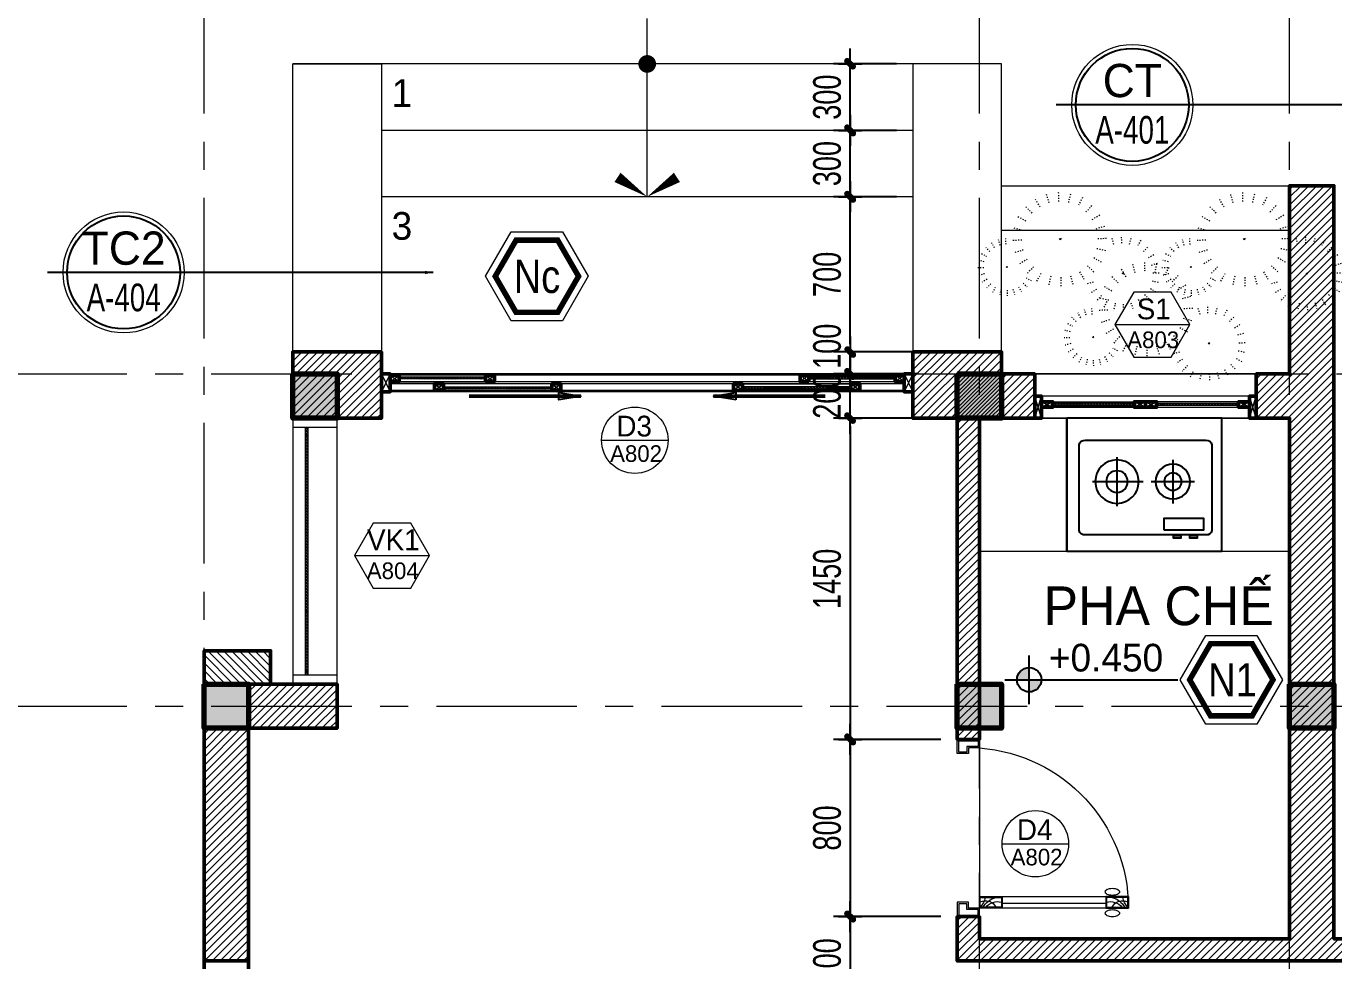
# Model space of a CAD drawing. Header units: inches. Extents: x 88947 to 296847, y 35049 to 161062.
# Drawn here: x 155244 to 161148, y 90059 to 94280 of the extents above; entities that cross this region are included whole.
import ezdxf
from ezdxf.enums import TextEntityAlignment as Align

# ---------------------------------------------------------------- set-up
doc = ezdxf.new("R2010")
doc.units = ezdxf.units.IN
doc.header["$MEASUREMENT"] = 0
doc.header["$PDMODE"] = 1
doc.linetypes.add('ACAD_ISO03W100', pattern=[30, 12, -18])
doc.linetypes.add('CENTER', pattern=[50.8, 31.75, -6.35, 6.35, -6.35])
for name, color, linetype, lineweight in [('A-Dims', 145, 'Continuous', 25), ('CUA', 42, 'Continuous', 20), ('DIM', 7, 'Continuous', 25), ('DOOR', 142, 'Continuous', 15), ('HACTH', 8, 'Continuous', 5), ('HATCH', 8, 'Continuous', 5), ('KHUNG 1', 6, 'Continuous', 70), ('KY HIEU', 4, 'Continuous', 25), ('mb$0$CUA', 42, 'Continuous', 20), ('mb$0$HATCH', 69, 'Continuous', 15), ('mb$0$net cat', 51, 'Continuous', 50), ('mb$0$net manh', 251, 'Continuous', 5), ('THAY', 3, 'Continuous', 18), ('THIETBI', 55, 'Continuous', 13), ('TRUC', 252, 'ACAD_ISO03W100', 13), ('TUONG', 4, 'Continuous', 50), ('vdung', 56, 'Continuous', 9)]:
    doc.layers.add(name, color=color, linetype=linetype, lineweight=lineweight)
for name, color, linetype in [('aaaa', 34, 'Continuous'), ('NHO', 8, 'Continuous'), ('NOITHAT', 34, 'Continuous'), ('text', 2, 'Continuous')]:
    doc.layers.add(name, color=color, linetype=linetype)
doc.styles.add('ATTR', font='romans.shx', dxfattribs={"width": 0.8, "height": 0.7})
doc.styles.add('DDCo-B-Helve-condense', font='VHELVCB.TTF')
doc.styles.add('FRANKO', font='VFRANKO.TTF')
doc.styles.add('KH-TEXT', font='VAVON.TTF')
doc.styles.add('TAS-MTEXT', font='VAVOB.TTF', dxfattribs={"width": 0.75})
doc.styles.add('TEXT', font='VHELVCN.TTF')
doc.styles.add('VNI-HELVE-CONDENSE', font='VNARIAL.TTF', dxfattribs={"width": 0.7})
doc.dimstyles.new('TAS-100', dxfattribs={"dimscale": 50, "dimtxt": 2.5, "dimasz": 0.7, "dimexe": 1.5, "dimexo": 1.5, "dimgap": 0.8, "dimtad": 1, "dimdec": 0, "dimzin": 3, "dimdsep": 46, "dimtxsty": 'VNI-HELVE-CONDENSE', "dimblk": 'TICK', "dimcen": 2.5, "dimclrt": 71, "dimazin": 2, "dimtfac": 0.75, "dimtdec": 0, "dimtix": 1, "dimtmove": 2, "dimatfit": 2, "dimldrblk": 'TICK123', "dimfxl": 1.5, "dimtolj": 1, "dimtzin": 0, "dimarcsym": 0})
doc.dimstyles.new('TAS-50', dxfattribs={"dimscale": 25, "dimtxt": 2.5, "dimasz": 0.7, "dimexe": 1.5, "dimexo": 1.5, "dimgap": 0.8, "dimtad": 1, "dimdec": 0, "dimzin": 3, "dimdsep": 46, "dimtxsty": 'VNI-HELVE-CONDENSE', "dimblk": 'TICK', "dimcen": 2.5, "dimclrt": 71, "dimazin": 2, "dimtfac": 0.75, "dimtdec": 0, "dimtix": 1, "dimtmove": 2, "dimatfit": 2, "dimldrblk": 'TICK123', "dimfxl": 1.5, "dimtolj": 1, "dimtzin": 0, "dimarcsym": 0})
doc.dimstyles.new('TL100', dxfattribs={"dimscale": 0, "dimtxt": 250, "dimasz": 200, "dimexe": 100, "dimexo": 100, "dimgap": 100, "dimtad": 1, "dimdec": 0, "dimzin": 0, "dimdsep": 46, "dimtxsty": 'VNI-HELVE-CONDENSE', "dimblk": 'ARCHTICK', "dimcen": -6, "dimdle": 10, "dimclrd": 253, "dimclre": 256, "dimclrt": 256, "dimadec": 0, "dimazin": 0, "dimtfac": 0.005, "dimtdec": 0, "dimtix": 1, "dimtmove": 2, "dimatfit": 3, "dimldrblk": 'CLOSEDBLANK', "dimfxl": 1, "dimtolj": 1, "dimtzin": 0, "dimlwd": -1, "dimarcsym": 0})

# ---------------------------------------------------------------- blocks, each defined once
blk = doc.blocks.new('_ArchTick')
at = {"color": 0, "linetype": 'ByBlock', "const_width": 0.15}
blk.add_lwpolyline([(-0.5, -0.5), (0.5, 0.5)], dxfattribs=at)
blk = doc.blocks.new('TICK')
at = {"layer": 'A-Dims', "color": 1}
for p, q in [((-2, 0), (2, 0)), ((0, 1.5), (0, -1.5))]:
    blk.add_line(p, q, dxfattribs=at)
at = {"layer": 'A-Dims', "color": 1, "const_width": 0.788}
blk.add_lwpolyline([(-0.33, -0.35), (0.38, 0.38)], dxfattribs=at)
at = {"layer": 'A-Dims', "color": 1, "const_width": 0.394}
for points in [[(0.24, 0.52, -0.414214), (0.52, 0.52, -1)], [(0.52, 0.52, -0.414214), (0.52, 0.24, -1)], [(-0.47, -0.21, 0.414214), (-0.47, -0.49, 1)], [(-0.47, -0.49, 0.414214), (-0.19, -0.49, 1)]]:
    blk.add_lwpolyline(points, format="xyb", dxfattribs=at)
blk = doc.blocks.new('*D249')
at = {"layer": 'Defpoints', "color": 0}
for p in [(158964, 92709), (159347.7, 92709), (159347.7, 92509)]:
    blk.add_point(p, dxfattribs=at)
at = {"layer": 'DIM', "color": 0, "lineweight": -2}
for p, q in [((158964, 92744), (158964, 92779)), ((159272.7, 92709), (158889, 92709)), ((158964, 92509), (158964, 92709)), ((159272.7, 92509), (158889, 92509)), ((158964, 92474), (158964, 92439))]:
    blk.add_line(p, q, dxfattribs=at)
at = {"layer": 'DIM', "color": 0, "lineweight": -2, "xscale": 35, "yscale": 35, "zscale": 35}
for p, rotation in [((158964, 92709), 270), ((158964, 92509), 90)]:
    blk.add_blockref('TICK', p, dxfattribs=dict(at, rotation=rotation))
at = {"layer": 'DIM', "color": 71, "insert": (158860.2, 92609), "char_height": 125, "attachment_point": 5, "rotation": 90, "style": 'VNI-HELVE-CONDENSE'}
blk.add_mtext('\\A1;200', dxfattribs=at)
blk = doc.blocks.new('TICK123')
at = {"layer": 'A-Dims', "color": 1}
blk.add_lwpolyline([(0.05, 0, 0, 0.84, 0), (-2.11, 0, 8.4, 8.4, 0)], format="xyseb", dxfattribs=at)
blk = doc.blocks.new('111113435445')
at = {"layer": 'aaaa', "color": 0}
for p, q in [((600, 700), (0, 700)), ((99.5, 72.4), (99.5, 617.9)), ((506.5, 645.2), (119.1, 645.2)), ((526.2, 72.4), (526.2, 617.9)), ((286, 585), (286, 355.6)), ((175, 474), (397, 474)), ((286, 319.8), (286, 123.7)), ((188, 221.7), (384.1, 221.7)), ((600, 0), (0, 0)), ((119.1, 45.2), (506.5, 45.2))]:
    blk.add_line(p, q, dxfattribs=at)
for points in [[(0, 700), (600, 700), (600, 0), (0, 0)], [(504.8, 261.4), (451.2, 261.4), (451.2, 83.8), (504.8, 83.8)], [(531.1, 220.7), (540.4, 220.7), (540.4, 183.8), (531.1, 183.8)], [(531.1, 146.9), (540.4, 146.9), (540.4, 110), (531.1, 110)]]:
    blk.add_lwpolyline(points, close=True, dxfattribs=at)
for centre, radius in [((286, 474), 98.1), ((286, 474), 49), ((286, 221.7), 78.4), ((286, 221.7), 39.2)]:
    blk.add_circle(centre, radius, dxfattribs=at)
for centre, start, end in [((123.6, 621.2), 100.59814, 187.65499), ((502, 621.2), 352.336, 79.3998), ((123.6, 69.2), 172.34809, 259.39584), ((502, 69.2), 280.60218, 7.65795)]:
    blk.add_arc(centre, 24.4, start, end, dxfattribs=at)
blk = doc.blocks.new('121222')
at = {"layer": 'TRUC', "color": 95}
for p, q in [((-143, -79630), (-206, -79569)), ((-70, -79573), (-116, -79497)), ((15, -79536), (-11, -79450)), ((106, -79521), (103, -79432)), ((197, -79532), (218, -79444)), ((326, -79486), (284, -79564)), ((357, -79620), (419, -79554)), ((-274, -79662), (-197, -79705)), ((415, -79691), (492, -79644)), ((831, -79831), (829, -79719)), ((1268, -79765), (1220, -79719)), ((1322, -79722), (1287, -79665)), ((1385, -79694), (1366, -79630)), ((1454, -79683), (1452, -79616)), ((1522, -79691), (1538, -79626)), ((1619, -79657), (1587, -79715)), ((1642, -79757), (1689, -79708)), ((-230, -79791), (-316, -79770)), ((453, -79775), (538, -79750)), ((612, -79895), (554, -79800)), ((718, -79849), (686, -79741)), ((946, -79844), (972, -79735)), ((1107, -79787), (1054, -79884)), ((1146, -79954), (1223, -79872)), ((1169, -79789), (1227, -79821)), ((1686, -79810), (1743, -79775)), ((1714, -79873), (1778, -79855)), ((-239, -79883), (-328, -79885)), ((-225, -79974), (-311, -79999)), ((357, -80007), (454, -80060)), ((521, -79966), (442, -79890)), ((1219, -80042), (1314, -79984)), ((1718, -80011), (1782, -80026)), ((1725, -79942), (1792, -79940)), ((-188, -80058), (-264, -80104)), ((-129, -80129), (-191, -80194)), ((411, -80167), (304, -80141)), ((1265, -80148), (1372, -80116)), ((1598, -80174), (1632, -80231)), ((1652, -80131), (1700, -80177)), ((1751, -80107), (1693, -80075)), ((-98, -80262), (-56, -80185)), ((31, -80216), (10, -80304)), ((122, -80227), (124, -80317)), ((213, -80213), (238, -80299)), ((400, -80282), (289, -80285)), ((1283, -80262), (1395, -80259)), ((1466, -80213), (1468, -80280)), ((1534, -80202), (1553, -80266)), ((418, -80396), (311, -80428)), ((1272, -80376), (1379, -80402)), ((465, -80502), (370, -80560)), ((538, -80590), (460, -80672)), ((1162, -80578), (1242, -80654)), ((1327, -80537), (1230, -80484)), ((577, -80757), (630, -80660)), ((738, -80700), (711, -80809)), ((852, -80713), (855, -80825)), ((966, -80695), (997, -80803)), ((1071, -80649), (1129, -80744))]:
    blk.add_line(p, q, dxfattribs=at)
for points in [[(110, -79869), (98, -79879), (119, -79882)], [(1457, -79944), (1448, -79951), (1463, -79954)], [(837, -80265), (822, -80278), (848, -80282)]]:
    blk.add_lwpolyline(points, close=True, dxfattribs=at)
at = {"layer": 'TRUC', "color": 95, "style": 'ATTR', "width": 0.8, "flags": 9}
blk.add_attdef('ESTCODE', (837, -80265), '', height=6.45, rotation=331.3515, dxfattribs=at)
blk = doc.blocks.new('*D196')
at = {"layer": 'Defpoints', "color": 0}
for p in [(159447.7, 92509), (158964, 91059), (159447.7, 91059)]:
    blk.add_point(p, dxfattribs=at)
at = {"layer": 'DIM', "color": 0, "lineweight": -2}
for p, q in [((159372.7, 92509), (158889, 92509)), ((158964, 92474), (158964, 91094)), ((159372.7, 91059), (158889, 91059))]:
    blk.add_line(p, q, dxfattribs=at)
at = {"layer": 'DIM', "color": 0, "lineweight": -2, "xscale": 35, "yscale": 35, "zscale": 35}
for p, rotation in [((158964, 92509), 90), ((158964, 91059), 270)]:
    blk.add_blockref('TICK', p, dxfattribs=dict(at, rotation=rotation))
at = {"layer": 'DIM', "color": 71, "insert": (158860.2, 91784), "char_height": 125, "attachment_point": 5, "rotation": 90, "style": 'VNI-HELVE-CONDENSE'}
blk.add_mtext('\\A1;1450', dxfattribs=at)
blk = doc.blocks.new('*D197')
at = {"layer": 'Defpoints', "color": 0}
for p in [(159447.7, 91059), (158964, 90259), (159447.7, 90259)]:
    blk.add_point(p, dxfattribs=at)
at = {"layer": 'DIM', "color": 0, "lineweight": -2}
for p, q in [((159372.7, 91059), (158889, 91059)), ((158964, 91024), (158964, 90294)), ((159372.7, 90259), (158889, 90259))]:
    blk.add_line(p, q, dxfattribs=at)
at = {"layer": 'DIM', "color": 0, "lineweight": -2, "xscale": 35, "yscale": 35, "zscale": 35}
for p, rotation in [((158964, 91059), 90), ((158964, 90259), 270)]:
    blk.add_blockref('TICK', p, dxfattribs=dict(at, rotation=rotation))
at = {"layer": 'DIM', "color": 71, "insert": (158860.2, 90659), "char_height": 125, "attachment_point": 5, "rotation": 90, "style": 'VNI-HELVE-CONDENSE'}
blk.add_mtext('\\A1;800', dxfattribs=at)
blk = doc.blocks.new('*D198')
at = {"layer": 'Defpoints', "color": 0}
for p in [(159447.7, 90259), (158964, 89859), (159447.7, 89859)]:
    blk.add_point(p, dxfattribs=at)
at = {"layer": 'DIM', "color": 0, "lineweight": -2}
for p, q in [((159372.7, 90259), (158889, 90259)), ((158964, 90224), (158964, 89894)), ((159372.7, 89859), (158889, 89859))]:
    blk.add_line(p, q, dxfattribs=at)
at = {"layer": 'DIM', "color": 0, "lineweight": -2, "xscale": 35, "yscale": 35, "zscale": 35}
for p, rotation in [((158964, 90259), 90), ((158964, 89859), 270)]:
    blk.add_blockref('TICK', p, dxfattribs=dict(at, rotation=rotation))
at = {"layer": 'DIM', "color": 71, "insert": (158860.2, 90059), "char_height": 125, "attachment_point": 5, "rotation": 90, "style": 'VNI-HELVE-CONDENSE'}
blk.add_mtext('\\A1;400', dxfattribs=at)
blk = doc.blocks.new('*D211')
at = {"layer": 'Defpoints', "color": 0}
for p in [(158964, 92809), (159347.7, 92809), (159347.7, 92709)]:
    blk.add_point(p, dxfattribs=at)
at = {"layer": 'DIM', "color": 0, "lineweight": -2}
for p, q in [((158964, 92844), (158964, 92879)), ((159272.7, 92809), (158889, 92809)), ((158964, 92709), (158964, 92809)), ((159272.7, 92709), (158889, 92709)), ((158964, 92674), (158964, 92639))]:
    blk.add_line(p, q, dxfattribs=at)
at = {"layer": 'DIM', "color": 0, "lineweight": -2, "xscale": 35, "yscale": 35, "zscale": 35}
for p, rotation in [((158964, 92809), 270), ((158964, 92709), 90)]:
    blk.add_blockref('TICK', p, dxfattribs=dict(at, rotation=rotation))
at = {"layer": 'DIM', "color": 71, "insert": (158860.2, 92834.1), "char_height": 125, "attachment_point": 5, "rotation": 90, "style": 'VNI-HELVE-CONDENSE'}
blk.add_mtext('\\A1;100', dxfattribs=at)
blk = doc.blocks.new('*D212')
at = {"layer": 'Defpoints', "color": 0}
for p in [(158964, 93809), (159247.7, 93809), (159247.7, 93509)]:
    blk.add_point(p, dxfattribs=at)
at = {"layer": 'DIM', "color": 0, "lineweight": -2}
for p, q in [((159172.7, 93809), (158889, 93809)), ((158964, 93544), (158964, 93774)), ((159172.7, 93509), (158889, 93509))]:
    blk.add_line(p, q, dxfattribs=at)
at = {"layer": 'DIM', "color": 0, "lineweight": -2, "xscale": 35, "yscale": 35, "zscale": 35}
for p, rotation in [((158964, 93809), 90), ((158964, 93509), 270)]:
    blk.add_blockref('TICK', p, dxfattribs=dict(at, rotation=rotation))
at = {"layer": 'DIM', "color": 71, "insert": (158860.1, 93659), "char_height": 125, "attachment_point": 5, "rotation": 90, "style": 'VNI-HELVE-CONDENSE'}
blk.add_mtext('\\A1;300', dxfattribs=at)
blk = doc.blocks.new('*D213')
at = {"layer": 'Defpoints', "color": 0}
for p in [(158964, 94109), (159247.7, 94109), (159247.7, 93809)]:
    blk.add_point(p, dxfattribs=at)
at = {"layer": 'DIM', "color": 0, "lineweight": -2}
for p, q in [((159172.7, 94109), (158889, 94109)), ((158964, 93844), (158964, 94074)), ((159172.7, 93809), (158889, 93809))]:
    blk.add_line(p, q, dxfattribs=at)
at = {"layer": 'DIM', "color": 0, "lineweight": -2, "xscale": 35, "yscale": 35, "zscale": 35}
for p, rotation in [((158964, 94109), 90), ((158964, 93809), 270)]:
    blk.add_blockref('TICK', p, dxfattribs=dict(at, rotation=rotation))
at = {"layer": 'DIM', "color": 71, "insert": (158860.1, 93959), "char_height": 125, "attachment_point": 5, "rotation": 90, "style": 'VNI-HELVE-CONDENSE'}
blk.add_mtext('\\A1;300', dxfattribs=at)
blk = doc.blocks.new('A$C796B168A')
h = blk.add_hatch(color=256)
edge = h.paths.add_edge_path()
edge.add_ellipse((0, 0), major_axis=(38.9, 38.9), ratio=1, start_angle=45, end_angle=135)
edge.add_line((-55, 0), (0, 0))
edge.add_line((0, 0), (0, 55))
edge = h.paths.add_edge_path()
edge.add_ellipse((0, 0), major_axis=(38.9, 38.9), ratio=1, start_angle=225, end_angle=315)
edge.add_line((55, 0), (0, 0))
edge.add_line((0, 0), (0, -55))
for p, q in [((0, -110), (0, 110)), ((-110, 0), (670.4, 0))]:
    blk.add_line(p, q)
blk.add_ellipse((0, 0), major_axis=(-38.9, 38.9), ratio=1, start_param=3.926991, end_param=10.210176)
at = {"style": 'TEXT'}
blk.add_attdef('CAO ÑOÄ', (88.8, 37.3), '', height=100, dxfattribs=at)
blk = doc.blocks.new('*D279')
at = {"layer": 'Defpoints', "color": 0}
for p in [(158964, 93509), (159247.7, 93509), (159247.7, 92809)]:
    blk.add_point(p, dxfattribs=at)
at = {"layer": 'DIM', "color": 0, "lineweight": -2}
for p, q in [((159172.7, 93509), (158889, 93509)), ((158964, 92844), (158964, 93474)), ((159172.7, 92809), (158889, 92809))]:
    blk.add_line(p, q, dxfattribs=at)
at = {"layer": 'DIM', "color": 0, "lineweight": -2, "xscale": 35, "yscale": 35, "zscale": 35}
for p, rotation in [((158964, 93509), 90), ((158964, 92809), 270)]:
    blk.add_blockref('TICK', p, dxfattribs=dict(at, rotation=rotation))
at = {"layer": 'DIM', "color": 71, "insert": (158860.2, 93159), "char_height": 125, "attachment_point": 5, "rotation": 90, "style": 'VNI-HELVE-CONDENSE'}
blk.add_mtext('\\A1;700', dxfattribs=at)
blk = doc.blocks.new('KH-DR')
blk.add_line((-4, 0), (4, 0))
blk.add_circle((0, 0), 4)
at = {"color": 3, "style": 'KH-TEXT'}
blk.add_attdef('SYMBOL', text='', height=2.5, dxfattribs=at).set_placement((-0.08, 1.7), align=Align.MIDDLE_CENTER)
at = {"style": 'KH-TEXT'}
blk.add_attdef('TYPE', text='', height=2, dxfattribs=at).set_placement((-0.1, -1.61), align=Align.MIDDLE_CENTER)
blk = doc.blocks.new('A$C6DAC4EB2')
at = {"linetype": 'Continuous'}
for p, q in [((-100, 0), (-100, -38.6)), ((0, 0), (-100, 0)), ((0, 0), (-100, 0)), ((0, -64.3), (0, 0)), ((-773, -90), (-773, -38.6)), ((-773, -38.6), (-773, -90)), ((-670.1, -38.6), (-773, -38.6)), ((-773, -38.6), (-100, -38.6)), ((-670.1, -90), (-670.1, -38.6)), ((-202.9, -38.6), (-100, -38.6)), ((-202.9, -90), (-202.9, -38.6)), ((-100, -800), (-100, -38.6)), ((-100, -38.6), (-100, -90)), ((-100, -38.6), (-100, -90)), ((-100, -38.6), (-50.1, -38.6)), ((-50.1, -38.6), (-50.1, -64.3)), ((-100, -90), (-773, -90)), ((-773, -90), (-670.1, -90)), ((-670.1, -59.1), (-202.9, -59.1)), ((-100, -90), (-202.9, -90)), ((-50.1, -64.3), (0, -64.3)), ((-100, -800), (-100, -761.4)), ((-100, -761.4), (-50.1, -761.4)), ((-50.1, -761.4), (-50.1, -735.7)), ((-50.1, -735.7), (0, -735.7)), ((0, -735.7), (0, -800)), ((0, -800), (-100, -800)), ((-100, -800), (0, -800)), ((-100, -800), (0, -800))]:
    blk.add_line(p, q, dxfattribs=at)
at = {"color": 7}
for p, q in [((-769.5, -42.1), (-769.5, -86.5)), ((-673.6, -42.1), (-769.5, -42.1)), ((-673.6, -86.5), (-673.6, -42.1)), ((-199.4, -42.1), (-103.5, -42.1)), ((-199.4, -86.5), (-199.4, -42.1)), ((-103.5, -42.1), (-103.5, -86.5)), ((-93.6, -6.4), (-93.6, -32.1)), ((-6.4, -6.4), (-93.6, -6.4)), ((-93.6, -32.1), (-43.7, -32.1)), ((-43.7, -32.1), (-43.7, -57.9)), ((-43.7, -57.9), (-6.4, -57.9)), ((-6.4, -57.9), (-6.4, -6.4)), ((-769.5, -86.5), (-673.6, -86.5)), ((-103.5, -86.5), (-199.4, -86.5)), ((-43.7, -767.9), (-43.7, -742.1)), ((-43.7, -742.1), (-6.4, -742.1)), ((-6.4, -742.1), (-6.4, -793.6)), ((-93.6, -793.6), (-93.6, -767.9)), ((-93.6, -767.9), (-43.7, -767.9)), ((-6.4, -793.6), (-93.6, -793.6))]:
    blk.add_line(p, q, dxfattribs=at)
at = {"linetype": 'Continuous', "extrusion": (0, 0, -1)}
for centre, major_axis, ratio, start_param, end_param in [((-700, -63.2), (45.3, 45.3), 1, -0.989618, -0.785398), ((-700, -63.2), (-45.3, 45.3), 1, 0.785398, 0.989618), ((-10.6, -3.5), (567.7, 528.6), 0.962686, 2.419028, 3.864157), ((-746.2, -19.4), (36.9, 36.9), 1, 1.233295, 2.818084), ((-832.5, -100.5), (-60.7, 60.7), 1, 1.609162, 2.192883), ((-673.8, 4.2), (-66.7, 66.7), 1, 4.202517, 4.984819), ((-690.5, -0.3), (47.5, 47.5), 1, 2.101802, 3.256141), ((-723.6, -15.1), (6.03, 6.03), 1, 3.926991, 4.618827), ((-723.6, -15.1), (6.03, 6.03), 1, 3.235155, 3.926991), ((-712.4, -24.4), (16.3, 16.3), 1, 4.618827, 5.03414), ((-712.4, -5.8), (-16.3, 16.3), 1, 4.390638, 4.805951), ((-704.9, -39.4), (28.1, 28.1), 1, -1.249046, -0.989618), ((-704.9, 9.1), (28.1, 28.1), 1, 2.560414, 2.819842), ((-700, 32.9), (45.3, 45.3), 1, 2.356194, 2.560414), ((-700, 32.9), (45.3, 45.3), 1, 2.151975, 2.356194), ((-695.1, -39.4), (28.1, 28.1), 1, -0.581179, -0.321751), ((-695.1, 9.1), (-28.1, 28.1), 1, 3.463343, 3.722771), ((-687.6, -24.4), (16.3, 16.3), 1, -0.321751, 0.093562), ((-687.6, -5.8), (-16.3, 16.3), 1, 3.04803, 3.463343), ((-676.4, -15.1), (-6.03, 6.03), 1, 1.664359, 2.356194), ((-676.4, -15.1), (-6.03, 6.03), 1, 2.356194, 3.04803), ((-182.5, -0.3), (-47.5, 47.5), 1, 3.027044, 4.181384), ((-126.8, -19.4), (-36.9, 36.9), 1, 3.465101, 5.04989), ((-199.2, 4.2), (-66.7, -66.7), 1, 4.439959, 5.222261), ((-40.5, -100.5), (-60.7, 60.7), 1, -0.622087, -0.038366), ((-723.6, -111.6), (-6.03, 6.03), 1, 5.497787, 6.189623), ((-723.6, -111.6), (6.03, 6.03), 1, 3.235155, 3.926991), ((-712.4, -120.8), (16.3, 16.3), 1, 4.618827, 5.03414), ((-712.4, -102.3), (-16.3, 16.3), 1, 4.390638, 4.805951), ((-704.9, -135.8), (-28.1, 28.1), 1, 0.321751, 0.581179), ((-700, -159.6), (-45.3, 45.3), 1, 0.581179, 0.785398), ((-700, -159.6), (45.3, 45.3), 1, -0.785398, -0.581179), ((-695.1, -135.8), (28.1, 28.1), 1, -0.581179, -0.321751), ((-687.6, -120.8), (-16.3, 16.3), 1, 1.249046, 1.664359), ((-687.6, -102.3), (-16.3, 16.3), 1, 3.04803, 3.463343), ((-676.4, -111.6), (6.03, 6.03), 1, 0.093562, 0.785398), ((-676.4, -111.6), (-6.03, 6.03), 1, 2.356194, 3.04803), ((-704.9, -87.3), (-28.1, 28.1), 1, 4.13121, 4.390638), ((-700, -63.5), (-45.3, 45.3), 1, 3.926991, 4.13121), ((-700, -63.5), (45.3, 45.3), 1, 2.151975, 2.356194), ((-695.1, -87.3), (28.1, 28.1), 1, 1.892547, 2.151975)]:
    blk.add_ellipse(centre, major_axis=major_axis, ratio=ratio, start_param=start_param, end_param=end_param, dxfattribs=at)
blk = doc.blocks.new('KH-WIN')
blk.add_line((-4.52, 0), (4.52, 0))
blk.add_lwpolyline([(-2.26, 3.91), (-4.52, 0), (-2.26, -3.91), (2.26, -3.91), (4.52, 0), (2.26, 3.91)], close=True)
at = {"color": 3, "style": 'KH-TEXT'}
blk.add_attdef('SYMBOL', text='', height=2.5, dxfattribs=at).set_placement((0.15, 1.89), align=Align.MIDDLE_CENTER)
at = {"style": 'KH-TEXT'}
blk.add_attdef('TYPE', text='', height=2, dxfattribs=at).set_placement((0.09, -1.83), align=Align.MIDDLE_CENTER)
blk = doc.blocks.new('A$C2A8D7CB7')
at = {"layer": 'mb$0$HATCH'}
h = blk.add_hatch(dxfattribs=at)
h.set_pattern_fill('ANSI32', color=256, style=0)
h.set_pattern_definition([(315, (-2095.0225, 92.5), (-6.73519, -6.73519), []), (315, (-2090.532, 92.5), (-6.73519, -6.73519), [])])
h.paths.add_polyline_path([(-1945, 82.5), (-1375, 82.5), (-1375, 92.5), (-1945, 92.5)])
h = blk.add_hatch(dxfattribs=at)
h.set_pattern_fill('ANSI32', color=256, style=0)
h.set_pattern_definition([(225, (-755.0225, 67.5), (6.7352, -6.7352), []), (225, (-759.513, 67.5), (6.7352, -6.7352), [])])
h.paths.add_polyline_path([(-755, 57.5), (-1325, 57.5), (-1325, 67.5), (-755, 67.5)])
at = {"layer": 'mb$0$CUA'}
for points in [[(-2700, 200), (0, 200), (0, 0), (-2700, 0)], [(-675, 0), (-2025, 0), (-2025, 200), (-675, 200)], [(-1995, 0), (-1995, 100), (-705, 100), (-705, 0)], [(-1995, 50), (-1995, 100), (-705, 100), (-705, 50)], [(-1325, 100), (-1325, 75), (-1945, 75), (-1945, 100)], [(-1945, 82.5), (-1375, 82.5), (-1375, 92.5), (-1945, 92.5)], [(-1375, 75), (-1375, 50), (-755, 50), (-755, 75)], [(-755, 57.5), (-1325, 57.5), (-1325, 67.5), (-755, 67.5)]]:
    blk.add_lwpolyline(points, close=True, dxfattribs=at)
for points in [[(-2075, 110), (-2650, 110)], [(-2075, 90), (-2650, 90)], [(-50, 110), (-625, 110)], [(-50, 90), (-625, 90)]]:
    blk.add_lwpolyline(points, dxfattribs=at)
at = {"layer": 'mb$0$net cat'}
for points in [[(-2650, 0), (-2700, 0), (-2700, 200), (-2650, 200)], [(-2025, 0), (-2075, 0), (-2075, 200), (-2025, 200)], [(-675, 0), (-625, 0), (-625, 200), (-675, 200)], [(-50, 0), (0, 0), (0, 200), (-50, 200)], [(-2025, 0), (-2025, 100), (-1995, 100), (-1995, 0)], [(-1995, 100), (-1995, 75), (-1945, 75), (-1945, 100)], [(-1325, 100), (-1325, 75), (-1375, 75), (-1375, 100)], [(-1375, 75), (-1375, 50), (-1325, 50), (-1325, 75)], [(-705, 75), (-705, 50), (-755, 50), (-755, 75)], [(-675, 0), (-675, 100), (-705, 100), (-705, 0)]]:
    blk.add_lwpolyline(points, close=True, dxfattribs=at)
at = {"layer": 'mb$0$net manh'}
for points in [[(-2025, 0), (-1995, 100)], [(-1995, 0), (-2025, 100)], [(-1995, 75), (-1945, 100)], [(-1995, 100), (-1945, 75)], [(-1325, 75), (-1375, 100)], [(-1325, 100), (-1375, 75)], [(-1375, 50), (-1325, 75)], [(-1375, 75), (-1325, 50)], [(-705, 50), (-755, 75)], [(-705, 75), (-755, 50)], [(-675, 0), (-705, 100)], [(-705, 0), (-675, 100)]]:
    blk.add_lwpolyline(points, dxfattribs=at)

msp = doc.modelspace()

# ---------------------------------------------------------------- hatches: boundary and pattern name
at = {"layer": 'HACTH'}
h = msp.add_hatch(dxfattribs=at)
h.set_pattern_fill('ANSI31', color=256, scale=200, style=0)
h.set_pattern_definition([(45, (159447.74, 89708.95), (-17.67767, 17.67767), [])])
h.paths.add_polyline_path([(163697.9, 92508.9), (163697.9, 92709), (163547.7, 92709), (163547.7, 93559), (163347.7, 93559), (163347.7, 90159), (161147.7, 90159), (161147.7, 93559), (160947.7, 93559), (160947.7, 92709), (160797.6, 92709), (160797.6, 92508.9), (160947.7, 92508.9), (160947.7, 90159), (159547.7, 90159), (159547.7, 90259), (159447.7, 90259), (159447.7, 90059), (165047.7, 90059), (165047.7, 90259), (164947.7, 90259), (164947.7, 90159), (163547.7, 90159), (163547.7, 92508.9)])
at = {"layer": 'HATCH'}
h = msp.add_hatch(dxfattribs=at)
h.set_pattern_fill('ANSI31', color=256, scale=200, style=0)
h.set_pattern_definition([(45, (156047.74, 92508.95), (-17.6777, 17.6777), [])])
h.paths.add_polyline_path([(156847.7, 92709), (156847.7, 92809), (156447.7, 92809), (156447.7, 92508.9), (156747.7, 92508.9), (156847.7, 92508.9)])
h = msp.add_hatch(dxfattribs=at)
h.set_pattern_fill('ANSI31', color=256, scale=200, style=0)
h.set_pattern_definition([(45, (159347.74, 92508.95), (-17.6777, 17.6777), [])])
h.paths.add_polyline_path([(159247.7, 92709), (159247.7, 92809), (159647.7, 92809), (159647.7, 92508.9), (159247.7, 92508.9)])
h = msp.add_hatch(dxfattribs=at)
h.set_pattern_fill('ANSI31', color=256, scale=200, style=0)
h.set_pattern_definition([(45, (159447.74, 91458.95), (-17.67767, 17.67767), [])])
h.paths.add_polyline_path([(159447.7, 92609), (159447.7, 91059), (159547.7, 91059), (159547.7, 92508.9), (159797.6, 92508.9), (159797.6, 92709), (159447.7, 92709)])
h = msp.add_hatch(dxfattribs=at)
h.set_pattern_fill('ANSI31', color=256, scale=200, style=0)
h.set_pattern_definition([(315, (156072.74, 91308.95), (-17.6777, -17.6777), [])])
h.paths.add_polyline_path([(156247.7, 91309), (156347.7, 91309), (156347.7, 91309), (156347.7, 91459), (156047.7, 91459), (156047.7, 91309)])
h = msp.add_hatch(dxfattribs=at)
h.set_pattern_fill('ANSI31', color=256, scale=200, style=0)
h.set_pattern_definition([(45, (156047.74, 91108.95), (-17.6777, 17.6777), [])])
h.paths.add_polyline_path([(156247.7, 91109), (156647.7, 91109), (156647.7, 91309), (156247.7, 91309)])
h = msp.add_hatch(dxfattribs=at)
h.set_pattern_fill('ANSI31', color=256, scale=200, style=0)
h.set_pattern_definition([(45, (155897.74, 90508.95), (-17.6777, 17.6777), [])])
h.paths.add_polyline_path([(156047.7, 90959), (156047.7, 91109), (156247.7, 91109), (156247.7, 91109), (156247.7, 91109), (156247.7, 91109), (156247.7, 90059), (156047.7, 90059), (156047.7, 90759), (156047.7, 90759), (156047.7, 90959)])
at = {"layer": 'mb$0$HATCH'}
h = msp.add_hatch(dxfattribs=at)
h.set_pattern_fill('ANSI32', color=256, angle=-180, style=0)
h.set_pattern_definition([(45, (156837.741, 92686.45), (-6.7352, 6.7352), []), (45, (156842.231, 92686.45), (-6.7352, 6.7352), [])])
h.paths.add_polyline_path([(156927.7, 92696.5), (157317.7, 92696.5), (157317.7, 92686.5), (156927.7, 92686.5)])
h = msp.add_hatch(dxfattribs=at)
h.set_pattern_fill('ANSI32', color=256, angle=-180, style=0)
h.set_pattern_definition([(135, (159257.741, 92686.45), (6.7352, 6.7352), []), (135, (159253.251, 92686.45), (6.7352, 6.7352), [])])
h.paths.add_polyline_path([(159167.7, 92696.5), (158777.7, 92696.5), (158777.7, 92686.5), (159167.7, 92686.5)])
h = msp.add_hatch(dxfattribs=at)
h.set_pattern_fill('ANSI32', color=256, angle=-180, style=0)
h.set_pattern_definition([(45, (157137.741, 92641.45), (-6.7352, 6.7352), []), (45, (157142.231, 92641.45), (-6.7352, 6.7352), [])])
h.paths.add_polyline_path([(157127.7, 92651.5), (157617.7, 92651.5), (157617.7, 92641.5), (157127.7, 92641.5)])
h = msp.add_hatch(dxfattribs=at)
h.set_pattern_fill('ANSI32', color=256, angle=-180, style=0)
h.set_pattern_definition([(135, (158957.741, 92641.45), (6.7352, 6.7352), []), (135, (158953.251, 92641.45), (6.7352, 6.7352), [])])
h.paths.add_polyline_path([(158967.7, 92651.5), (158477.7, 92651.5), (158477.7, 92641.5), (158967.7, 92641.5)])
h = msp.add_hatch(dxfattribs=at)
h.set_pattern_fill('ANSI32', color=256, style=0)
h.set_pattern_definition([(315, (159627.557, 92576.45), (-6.73519, -6.73519), []), (315, (159632.047, 92576.45), (-6.73519, -6.73519), [])])
h.paths.add_polyline_path([(159877.6, 92566.5), (160247.6, 92566.5), (160247.6, 92576.5), (159877.6, 92576.5)])
h = msp.add_hatch(dxfattribs=at)
h.set_pattern_fill('ANSI32', color=256, style=0)
h.set_pattern_definition([(225, (160967.557, 92576.45), (6.73519, -6.73519), []), (225, (160963.067, 92576.45), (6.73519, -6.73519), [])])
h.paths.add_polyline_path([(160717.6, 92566.5), (160347.6, 92566.5), (160347.6, 92576.5), (160717.6, 92576.5)])
h = msp.add_hatch(dxfattribs=at)
h.set_pattern_fill('ANSI32', color=256, angle=-90, style=0)
h.set_pattern_definition([(135, (156515.241, 90598.95), (-6.73519, -6.73519), []), (135, (156515.241, 90603.44), (-6.73519, -6.73519), [])])
h.paths.add_polyline_path([(156505.2, 91349), (156505.2, 92468.9), (156515.2, 92468.9), (156515.2, 91349)])

# ---------------------------------------------------------------- linework, layer by layer
at = {"layer": 'CUA'}
for points in [[(156647.7, 92508.9), (156447.7, 92508.9), (156447.7, 92468.9), (156647.7, 92468.9)], [(156647.7, 91349), (156447.7, 91349), (156447.7, 91309), (156647.7, 91309)]]:
    msp.add_lwpolyline(points, close=True, dxfattribs=at)
at = {"layer": 'HACTH', "color": 252}
for points in [[(157318.3, 93150.1), (157434, 93350.5), (157665.3, 93350.5), (157781, 93150.1), (157665.3, 92949.7), (157434, 92949.7)], [(160453.5, 91328.2), (160569.2, 91528.6), (160800.6, 91528.6), (160916.3, 91328.2), (160800.6, 91127.9), (160569.2, 91127.9)]]:
    msp.add_lwpolyline(points, close=True, dxfattribs=at)
at = {"layer": 'HATCH'}
msp.add_lwpolyline([(158047.7, 93509), (158047.7, 94314.3)], dxfattribs=at)
at = {"layer": 'HATCH', "const_width": 40}
msp.add_lwpolyline([(158047.7, 94089, 1), (158047.7, 94129, 1)], format="xyb", close=True, dxfattribs=at)
at = {"layer": 'HATCH'}
for points in [[(157913.6, 93596.8, 50, 0, 0), (158047.7, 93509, 0, 0, 0)], [(158181.9, 93596.8, 50, 0, 0), (158047.7, 93509, 0, 0, 0)]]:
    msp.add_lwpolyline(points, format="xyseb", dxfattribs=at)
at = {"layer": 'KHUNG 1'}
for points in [[(156447.7, 92709), (156647.7, 92709), (156647.7, 92508.9), (156447.7, 92508.9)], [(159447.7, 92709), (159647.7, 92709), (159647.7, 92508.9), (159447.7, 92508.9)], [(156047.7, 91309), (156247.7, 91309), (156247.7, 91109), (156047.7, 91109)], [(159447.7, 91309), (159647.7, 91309), (159647.7, 91109), (159447.7, 91109)], [(160947.7, 91309), (161147.7, 91309), (161147.7, 91109), (160947.7, 91109)]]:
    msp.add_lwpolyline(points, close=True, dxfattribs=at)
for points in [[(156447.7, 92508.9), (156647.7, 92508.9), (156447.7, 92709), (156647.7, 92709)], [(159447.7, 92508.9), (159647.7, 92508.9), (159447.7, 92709), (159647.7, 92709)], [(156047.7, 91109), (156247.7, 91109), (156047.7, 91309), (156247.7, 91309)], [(159447.7, 91109), (159647.7, 91109), (159447.7, 91309), (159647.7, 91309)], [(160947.7, 91109), (161147.7, 91109), (160947.7, 91309), (161147.7, 91309)]]:
    msp.add_solid(points, dxfattribs=at)
at = {"layer": 'KY HIEU'}
for p, q in [((160492.7, 93924.2), (159982.7, 93924.2)), ((155938.7, 93167.4), (155428.7, 93167.4))]:
    msp.add_line(p, q, dxfattribs=at)
at = {"layer": 'KY HIEU', "const_width": 5.5}
for points in [[(159982.9, 93924.2, 1), (160492.4, 93924.2, 1)], [(155428.9, 93167.4, 1), (155938.4, 93167.4, 1)]]:
    msp.add_lwpolyline(points, format="xyb", close=True, dxfattribs=at)
at = {"layer": 'KY HIEU', "const_width": 25}
for points in [[(157361.6, 93150.1), (157455.6, 93313), (157643.7, 93313), (157737.7, 93150.1), (157643.7, 92987.2), (157455.6, 92987.2)], [(160496.9, 91328.2), (160590.9, 91491.1), (160778.9, 91491.1), (160873, 91328.2), (160778.9, 91165.4), (160590.9, 91165.4)]]:
    msp.add_lwpolyline(points, close=True, dxfattribs=at)
at = {"layer": 'mb$0$CUA'}
for points in [[(159247.7, 92709), (156847.7, 92709)], [(159207.7, 92704), (156887.7, 92704)], [(159207.7, 92674), (156887.7, 92674)], [(159207.7, 92664), (156887.7, 92664)], [(159207.7, 92634), (156887.7, 92634)], [(159247.7, 92629), (156847.7, 92629)]]:
    msp.add_lwpolyline(points, dxfattribs=at)
for points in [[(157357.7, 92674), (157357.7, 92704), (156927.7, 92704), (156927.7, 92674)], [(156927.7, 92696.5), (157317.7, 92696.5), (157317.7, 92686.5), (156927.7, 92686.5)], [(158737.7, 92674), (158737.7, 92704), (159167.7, 92704), (159167.7, 92674)], [(159167.7, 92696.5), (158777.7, 92696.5), (158777.7, 92686.5), (159167.7, 92686.5)], [(159797.6, 92508.9), (160797.6, 92508.9), (160797.6, 92709), (159797.6, 92709)], [(157657.7, 92634), (157657.7, 92664), (157127.7, 92664), (157127.7, 92634)], [(157127.7, 92651.5), (157617.7, 92651.5), (157617.7, 92641.5), (157127.7, 92641.5)], [(158437.7, 92634), (158437.7, 92664), (158967.7, 92664), (158967.7, 92634)], [(158967.7, 92651.5), (158477.7, 92651.5), (158477.7, 92641.5), (158967.7, 92641.5)], [(160767.6, 92508.9), (160767.6, 92609), (159827.6, 92609), (159827.6, 92508.9)], [(160767.6, 92559), (160767.6, 92609), (159827.6, 92609), (159827.6, 92559)], [(160297.6, 92584), (160297.6, 92559), (159877.6, 92559), (159877.6, 92584)], [(159877.6, 92566.5), (160247.6, 92566.5), (160247.6, 92576.5), (159877.6, 92576.5)], [(160297.6, 92584), (160297.6, 92559), (160717.6, 92559), (160717.6, 92584)], [(160717.6, 92566.5), (160347.6, 92566.5), (160347.6, 92576.5), (160717.6, 92576.5)], [(156505.2, 91349), (156505.2, 92468.9), (156515.2, 92468.9), (156515.2, 91349)]]:
    msp.add_lwpolyline(points, close=True, dxfattribs=at)
at = {"layer": 'mb$0$net cat'}
for points in [[(156847.7, 92709), (156847.7, 92629), (156887.7, 92629), (156887.7, 92709)], [(156887.7, 92674), (156887.7, 92704), (156927.7, 92704), (156927.7, 92674)], [(157317.7, 92674), (157317.7, 92704), (157357.7, 92704), (157357.7, 92674)], [(158777.7, 92674), (158777.7, 92704), (158737.7, 92704), (158737.7, 92674)], [(159207.7, 92674), (159207.7, 92704), (159167.7, 92704), (159167.7, 92674)], [(159247.7, 92709), (159247.7, 92629), (159207.7, 92629), (159207.7, 92709)], [(157087.7, 92634), (157087.7, 92664), (157127.7, 92664), (157127.7, 92634)], [(157617.7, 92634), (157617.7, 92664), (157657.7, 92664), (157657.7, 92634)], [(158477.7, 92634), (158477.7, 92664), (158437.7, 92664), (158437.7, 92634)], [(159007.7, 92634), (159007.7, 92664), (158967.7, 92664), (158967.7, 92634)], [(159797.6, 92508.9), (159797.6, 92609), (159827.6, 92609), (159827.6, 92508.9)], [(159827.6, 92584), (159827.6, 92559), (159877.6, 92559), (159877.6, 92584)], [(160297.6, 92584), (160297.6, 92559), (160247.6, 92559), (160247.6, 92584)], [(160297.6, 92584), (160297.6, 92559), (160347.6, 92559), (160347.6, 92584)], [(160767.6, 92584), (160767.6, 92559), (160717.6, 92559), (160717.6, 92584)], [(160797.6, 92508.9), (160797.6, 92609), (160767.6, 92609), (160767.6, 92508.9)]]:
    msp.add_lwpolyline(points, close=True, dxfattribs=at)
at = {"layer": 'mb$0$net manh'}
for points in [[(156847.7, 92709), (156887.7, 92629)], [(156887.7, 92709), (156847.7, 92629)], [(156887.7, 92704), (156927.7, 92674)], [(156887.7, 92674), (156927.7, 92704)], [(157317.7, 92704), (157357.7, 92674)], [(157317.7, 92674), (157357.7, 92704)], [(158777.7, 92704), (158737.7, 92674)], [(158777.7, 92674), (158737.7, 92704)], [(159207.7, 92704), (159167.7, 92674)], [(159207.7, 92674), (159167.7, 92704)], [(159247.7, 92709), (159207.7, 92629)], [(159207.7, 92709), (159247.7, 92629)], [(157087.7, 92664), (157127.7, 92634)], [(157087.7, 92634), (157127.7, 92664)], [(157617.7, 92664), (157657.7, 92634)], [(157617.7, 92634), (157657.7, 92664)], [(158477.7, 92664), (158437.7, 92634)], [(158477.7, 92634), (158437.7, 92664)], [(159007.7, 92664), (158967.7, 92634)], [(159007.7, 92634), (158967.7, 92664)], [(159797.6, 92508.9), (159827.6, 92609)], [(159827.6, 92508.9), (159797.6, 92609)], [(159827.6, 92559), (159877.6, 92584)], [(159827.6, 92584), (159877.6, 92559)], [(160297.6, 92559), (160247.6, 92584)], [(160297.6, 92584), (160247.6, 92559)], [(160297.6, 92559), (160347.6, 92584)], [(160297.6, 92584), (160347.6, 92559)], [(160767.6, 92559), (160717.6, 92584)], [(160767.6, 92584), (160717.6, 92559)], [(160797.6, 92508.9), (160767.6, 92609)], [(160767.6, 92508.9), (160797.6, 92609)]]:
    msp.add_lwpolyline(points, dxfattribs=at)
at = {"layer": 'NHO'}
for centre in [(160237.7, 93924.2), (155683.7, 93167.4)]:
    msp.add_circle(centre, 255, dxfattribs=at)
at = {"layer": 'THAY'}
for points in [[(159647.7, 94109), (156447.7, 94109)], [(159247.7, 93809), (156847.7, 93809)], [(159647.7, 93559), (160947.7, 93559)], [(159247.7, 93509), (156847.7, 93509)], [(159647.7, 93359), (160947.7, 93359)]]:
    msp.add_lwpolyline(points, dxfattribs=at)
for points in [[(156447.7, 94109), (156847.7, 94109), (156847.7, 92809), (156447.7, 92809)], [(159647.7, 94109), (159247.7, 94109), (159247.7, 92809), (159647.7, 92809)], [(159797.6, 92508.9), (159797.6, 92709), (160797.6, 92709), (160797.6, 92508.9)], [(156647.7, 92508.9), (156447.7, 92508.9), (156447.7, 91309), (156647.7, 91309)]]:
    msp.add_lwpolyline(points, close=True, dxfattribs=at)
at = {"layer": 'THAY', "color": 8}
for centre in [(160237.7, 93924.2), (155683.7, 93167.4)]:
    msp.add_circle(centre, 273.2, dxfattribs=at)
at = {"layer": 'TRUC', "linetype": 'CENTER', "ltscale": 20}
for points in [[(156047.7, 82709), (156047.7, 94889.5)], [(160947.7, 82709), (160947.7, 94889.5)], [(159547.7, 82709), (159547.7, 94709)], [(154047.7, 92709), (170447.7, 92709)], [(154047.7, 91209), (170447.7, 91209)]]:
    msp.add_lwpolyline(points, dxfattribs=at)
at = {"layer": 'TUONG'}
for points in [[(163347.7, 90159), (161147.7, 90159), (161147.7, 93559), (160947.7, 93559), (160947.7, 92709), (160797.6, 92709), (160797.6, 92508.9), (160947.7, 92508.9), (160947.7, 90159), (159547.7, 90159), (159547.7, 90259), (159447.7, 90259), (159447.7, 90059), (160147.7, 90059), (160147.7, 90059), (164347.7, 90059)], [(156847.7, 92709), (156847.7, 92809), (156447.7, 92809), (156447.7, 92508.9), (156747.7, 92508.9), (156847.7, 92508.9), (156847.7, 92709), (156847.7, 92709)], [(159247.7, 92709), (159247.7, 92809), (159647.7, 92809), (159647.7, 92508.9), (159247.7, 92508.9), (159247.7, 92709), (159247.7, 92709)], [(159447.7, 92609), (159447.7, 91059), (159547.7, 91059), (159547.7, 92508.9), (159797.6, 92508.9), (159797.6, 92709), (159447.7, 92709), (159447.7, 92609)], [(156247.7, 91309), (156247.7, 91309), (156347.7, 91309), (156347.7, 91309), (156347.7, 91309), (156347.7, 91309), (156347.7, 91309), (156347.7, 91309), (156347.7, 91459), (156047.7, 91459), (156047.7, 91309), (156047.7, 91309), (156047.7, 91309), (156247.7, 91309), (156247.7, 91309)], [(156047.7, 90959), (156047.7, 91109), (156247.7, 91109), (156247.7, 91109), (156247.7, 91109), (156247.7, 91109), (156247.7, 91109), (156247.7, 90059), (156047.7, 90059), (156047.7, 90759), (156047.7, 90759), (156047.7, 90959), (156047.7, 90959)]]:
    msp.add_lwpolyline(points, dxfattribs=at)
msp.add_lwpolyline([(156247.7, 91109), (156647.7, 91109), (156647.7, 91309), (156247.7, 91309)], close=True, dxfattribs=at)
at = {"layer": 'vdung', "ltscale": 0.5}
msp.add_lwpolyline([(159547.7, 91909), (160947.7, 91909)], dxfattribs=at)

# ---------------------------------------------------------------- block references
at = {"layer": 'CUA', "color": 7, "rotation": 180}
msp.add_blockref('A$C6DAC4EB2', (159447.7, 90259), dxfattribs=at)
at = {"layer": 'DOOR'}
ref = msp.add_blockref('KH-WIN', (160328.8, 92932), dxfattribs=dict(at, xscale=37.5, yscale=37.5, zscale=37.5))
ref.add_attrib('SYMBOL', 'S1', dxfattribs={"layer": '0', "height": 93.75, "style": 'KH-TEXT'}).set_placement((160334.5, 93002.9), align=Align.MIDDLE_CENTER)
ref.add_attrib('TYPE', 'A803', dxfattribs={"layer": '0', "height": 75, "style": 'KH-TEXT'}).set_placement((160332.2, 92863.4), align=Align.MIDDLE_CENTER)
ref = msp.add_blockref('KH-DR', (157991.8, 92409.9), dxfattribs=dict(at, xscale=37.5, yscale=37.5, zscale=37.50000000000001))
ref.add_attrib('SYMBOL', 'D3', dxfattribs={"layer": '0', "height": 93.75, "style": 'KH-TEXT'}).set_placement((157988.8, 92473.6), align=Align.MIDDLE_CENTER)
ref.add_attrib('TYPE', 'A802', dxfattribs={"layer": '0', "height": 75, "style": 'KH-TEXT'}).set_placement((157997.4, 92349.6), align=Align.MIDDLE_CENTER)
ref = msp.add_blockref('KH-WIN', (156895.6, 91889.1), dxfattribs=dict(at, xscale=37.5, yscale=37.5, zscale=37.5))
ref.add_attrib('SYMBOL', 'VK1', dxfattribs={"layer": '0', "height": 93.75, "style": 'KH-TEXT'}).set_placement((156901.4, 91960), align=Align.MIDDLE_CENTER)
ref.add_attrib('TYPE', 'A804', dxfattribs={"layer": '0', "height": 75, "style": 'KH-TEXT'}).set_placement((156899, 91820.5), align=Align.MIDDLE_CENTER)
ref = msp.add_blockref('KH-DR', (159800.1, 90587.8), dxfattribs=dict(at, xscale=37.5, yscale=37.5, zscale=37.50000000000001))
ref.add_attrib('SYMBOL', 'D4', dxfattribs={"layer": '0', "height": 93.75, "style": 'KH-TEXT'}).set_placement((159797, 90651.5), align=Align.MIDDLE_CENTER)
ref.add_attrib('TYPE', 'A802', dxfattribs={"layer": '0', "height": 75, "style": 'KH-TEXT'}).set_placement((159805.7, 90527.6), align=Align.MIDDLE_CENTER)
at = {"layer": 'KY HIEU'}
ref = msp.add_blockref('A$C796B168A', (159772.4, 91328.2), dxfattribs=at)
ref.add_attrib('CAO ÑOÄ', '+0.450', (159861.2, 91365.6), dxfattribs={"layer": '0', "height": 125, "style": 'FRANKO'})
at = {"layer": 'NOITHAT', "xscale": 0.3888000000151806, "yscale": 0.3888000000297325, "zscale": 0.3888, "rotation": 180}
for p in [(160237.6, 62107.2), (161068.5, 62107.2), (160626.5, 61791.4)]:
    msp.add_blockref('121222', p, dxfattribs=at)
at = {"layer": 'THIETBI', "ltscale": 0.5, "xscale": -1, "rotation": 90}
msp.add_blockref('111113435445', (160642.7, 92508.9), dxfattribs=at)
at = {"layer": 'vdung', "rotation": 270}
msp.add_blockref('A$C2A8D7CB7', (156047.7, 87359), dxfattribs=at)

# ---------------------------------------------------------------- texts
at = {"layer": 'KY HIEU', "style": 'DDCo-B-Helve-condense'}
for s, p in [('Nc', (157445.1, 93074.8)), ('N1', (160580.4, 91252.9))]:
    msp.add_text(s, height=150, dxfattribs=at).set_placement(p)
at = {"layer": 'text', "style": 'FRANKO'}
for s, p in [('CT', (160238, 93959.1)), ('TC2', (155684, 93202.3))]:
    msp.add_text(s, height=150, dxfattribs=at).set_placement(p, align=Align.CENTER)
for s, height, p in [('1', 125, (156893.8, 93915.2)), ('3', 125, (156893.8, 93315.2)), ('PHA CHEÁ', 175, (159836.7, 91574.8))]:
    msp.add_text(s, height=height, dxfattribs=at).set_placement(p)
at = {"layer": 'text', "style": 'TAS-MTEXT', "width": 0.75}
for s, p in [('A-401', (160238, 93748.9)), ('A-404', (155684, 92992.1))]:
    msp.add_text(s, height=125, dxfattribs=at).set_placement(p, align=Align.CENTER)

# ---------------------------------------------------------------- dimensions: what is measured, and where the dimension line sits
at = {"layer": 'DIM'}
for base, p1, p2, picture, middle in [((158964, 94109), (159247.7, 93809), (159247.7, 94109), '*D213', (158860.1, 93959)), ((158964, 93809), (159247.7, 93509), (159247.7, 93809), '*D212', (158860.1, 93659)), ((158964, 93509), (159247.7, 92809), (159247.7, 93509), '*D279', (158860.2, 93159)), ((158964, 92709), (159347.7, 92508.9), (159347.7, 92709), '*D249', (158860.2, 92609)), ((158964, 91059), (159447.7, 92508.9), (159447.7, 91059), '*D196', (158860.2, 91784)), ((158964, 90259), (159447.7, 91059), (159447.7, 90259), '*D197', (158860.2, 90659)), ((158964, 89859), (159447.7, 90259), (159447.7, 89859), '*D198', (158860.2, 90059))]:
    dim = msp.add_linear_dim(base=base, p1=p1, p2=p2, angle=90, dimstyle='TAS-100', dxfattribs=at)
    dim.commit()
    dim.dimension.update_dxf_attribs({"geometry": picture, "text_midpoint": middle})
dim = msp.add_linear_dim(base=(158964, 92809), p1=(159347.7, 92709), p2=(159347.7, 92809), angle=90, dimstyle='TAS-100', dxfattribs=at)
dim.commit()
dim.dimension.update_dxf_attribs({"geometry": '*D211', "text_midpoint": (158860.2, 92834.1), "dimtype": 160})

# ---------------------------------------------------------------- leaders
at = {"layer": 'HACTH'}
for points in [[(161634.9, 92377.7), (161634.9, 93924.2), (159893.8, 93924.2)], [(157080.9, 93167.4), (156047.7, 93167.4), (155339.8, 93167.4)]]:
    msp.add_leader(points, dimstyle='TAS-50', override={"dimgap": 0.8, "dimtad": 0}, dxfattribs=at)
at = {"layer": 'TUONG'}
for points in [[(157748.4, 92609), (157244.1, 92609)], [(158347.1, 92609), (158851.4, 92609)]]:
    msp.add_leader(points, dimstyle='TL100', override={"dimscale": 1, "dimasz": 100, "dimtad": 0}, dxfattribs=at)

doc.saveas('drawing.dxf')
